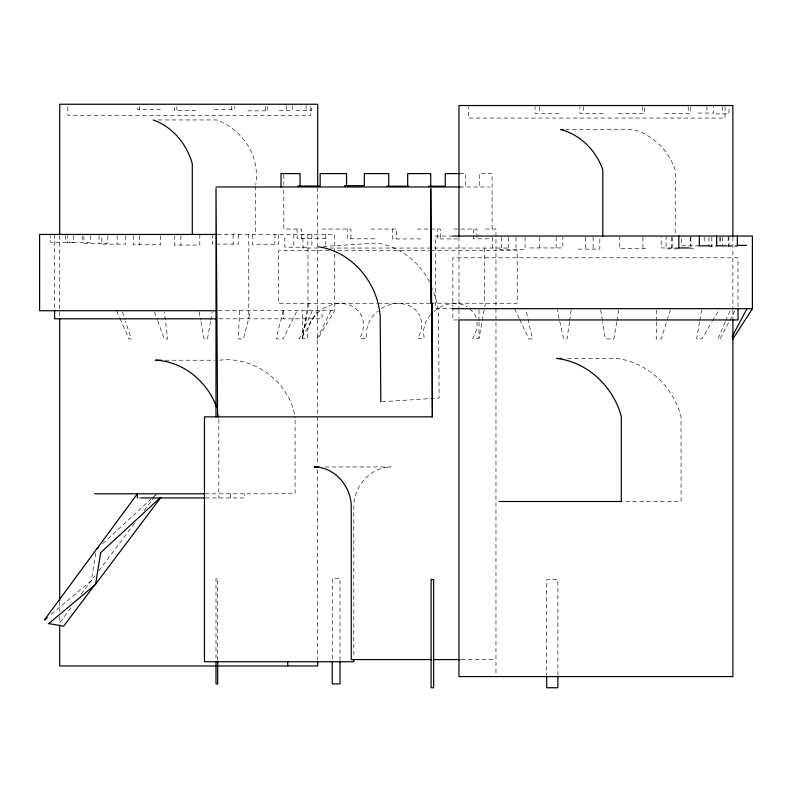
<?xml version="1.0" encoding="UTF-8"?>
<svg xmlns="http://www.w3.org/2000/svg" width="792" height="792" viewBox="0 0 792 792"><rect width="100%" height="100%" fill="white"/><g stroke="black" fill="none" stroke-linecap="round" stroke-linejoin="round"><path stroke-width="0.59" stroke-dasharray="3.96 2.97" d="M656.41 321.998L656.212 338.927L661.231 338.927L670.388 309.85M656.419 320.79L656.548 309.9M239.61 310.712L238.234 338.927L243.431 338.927L250.688 310.712M569.438 321.998L567.062 338.927L563.657 338.927L557.202 309.85M569.616 320.79L571.141 309.9M95.812 553.054L91.357 580.625L49.124 616.018M616.701 321.998L613.909 338.927L605.286 338.927L602.623 321.998M616.899 320.79L618.691 309.9M699.564 321.998L696.623 338.927L701.87 338.927L711.681 322.245M699.772 320.79L701.653 309.9M210.543 321.295L207.454 338.927L204.049 338.927L200.861 321.295M210.751 320.117L212.187 311.88M476.952 322.136A29.096 23.918 -31.5 0 1 472.616 338.323L478.992 338.323L485.437 303.277M309.167 303.277L302.435 338.323L307.989 338.323C302.673 311.028 344.748 289.694 360.805 314.414A30.314 24.918 -31.5 0 1 359.726 338.323L366.755 338.323C364.973 327.789 369.963 316.85 378.576 310.712M283.17 310.712L276.141 338.927L283.17 338.927L297.05 310.712M725.175 322.126L717.948 338.927L720.017 338.927L729.165 321.651M725.66 321.007L730.471 309.811M312.286 310.712L299.277 338.927L301.366 338.927L317.691 310.712M330.907 310.712L316.978 338.927L317.691 338.927L334.749 310.712L334.749 252.905M729.739 320.572L735.461 309.771M712.295 321.205L719.047 309.731M430.551 314.602L425.67 322.136L423.453 330.343L424.126 338.323L417.74 338.323A30.027 24.691 -31.5 0 0 419.077 314.464M70.765 607.969L59.727 622.631L59.727 616.453M81.061 594.297L95.07 575.695M98.782 570.765L134.442 523.403M144.095 510.573L154.499 496.762M155.242 495.772L156.727 493.802M102.693 543.639L151.321 498.782M152.222 497.96L155.826 494.634M434.046 311.573C442.55 303.623 456.845 300.396 467.052 306.87M381.259 308.464C393.06 300.861 411.385 301.356 419.077 314.454M323.205 246.49L376.665 242.995C399.297 246.322 419.305 261.657 429.541 281.942M382.021 401.742L439.124 398.01L438.52 312.325L437.293 303.791L432.65 288.545M160.568 109.662L137.689 109.662L137.689 106.415M214.573 109.662L234.422 109.662L234.422 106.415M279.279 110.405L292.228 110.405L292.228 105.484M295.901 110.306L311.741 110.306L311.741 105.465M195.951 110.514L174.428 110.514L174.428 106.336M247.837 110.831L267.686 110.831L267.686 106.445M698.098 113.068L713.562 113.068L713.562 106.603M559.063 113.385L535.055 113.385L535.055 106.643M603.237 113.385L579.922 113.385L579.922 106.643M618.562 113.494L644.708 113.494L644.708 106.663M664.943 113.494L690.218 113.494L690.218 106.663M715.78 113.909L729.016 113.909L729.016 106.722M158.093 119.948L216.642 119.948C227.67 123.938 237.323 131.323 244.391 140.649C254.42 153.153 258.113 169.141 255.717 184.972M565.547 129.502L633.046 129.502C652.826 134.69 668.755 150.767 675.21 169.993L675.21 234.828M459.924 173.596L465.716 173.596L465.716 186.981M459.746 186.981L489.961 186.981M321.819 229.036L350.925 229.036L350.925 238.808M370.874 229.036L396.495 229.036L396.495 238.917M417.196 229.036L440.312 229.036L440.312 238.917M453.885 229.036L476.933 229.036L476.933 238.808M485.466 229.036L495.97 229.036L495.97 675.358M217.325 234.452L334.749 234.452L334.749 251.678M452.925 236.046L435.679 236.046L435.679 308.692L452.925 308.692M325.849 238.699L297.129 238.699L297.129 229.036M374.725 238.808L347.233 238.808L347.233 229.036M488.803 238.808L473.596 238.808L473.596 229.036M420.809 238.917L392.644 238.917L392.644 229.036M457.697 238.917L437.224 238.917L437.224 229.036M727.996 245.391L737.352 245.391M699.366 245.817L681.566 245.817L681.566 237.273M708.414 245.817L716.651 245.817M708.553 246.243L715.305 246.243M727.68 246.46L737.51 246.46M317.859 248.044L302.92 247.945L302.92 234.452M330.185 248.044L508.414 248.044M529.68 247.945L562.855 247.945L562.855 237.234M678.813 247.945L661.172 247.945L661.172 237.234M645.787 248.47L619.75 248.47L619.75 237.174M677.893 248.797L666.082 248.797L666.082 237.204M689.812 248.797L695.861 248.797M578.16 249.114L599.841 249.114L599.841 237.234M499.039 249.638L525.076 249.638L525.076 237.283M329.195 250.708L278.606 250.708L278.606 303.277L376.735 303.277M337.857 250.708L429.521 250.708M430.64 250.708L517.226 250.708L517.226 303.277L431.293 303.197M377.952 303.277L429.907 303.277M218.404 310.712L334.749 310.712M219.097 318.82L322.027 318.82L322.027 310.712M457.816 319.948L452.866 319.948L452.866 307.771M567.666 358.439L616.433 358.439C647.391 362.003 673.249 386.813 681.061 416.533L681.061 501.494L622.532 501.494M165.231 360.221L214.434 360.221M219.354 360.221C254.618 355.707 290.515 382.803 295.079 417.928M325.126 466.973L390.911 466.973C369.913 467.052 353.578 486.793 353.826 507.118L353.826 658.033M205.316 493.802L295.079 493.802L295.079 419.156M138.61 497.94L141.075 497.94M205.435 497.94L244.758 497.94L244.758 493.802M461.36 659.578L495.97 659.578M470.032 308.543L474.824 314.602A29.096 23.918 -31.5 0 1 476.388 318.78M514.612 308.692L519.186 318.414M519.691 319.493L528.838 338.927L532.422 338.927L525.71 308.692M116.632 310.712L119.582 317.483M120.067 318.612L128.908 338.927L131.195 338.927L125.542 321.295M154.45 311.84L157.311 319.74M157.717 320.869L164.251 338.927L167.617 338.927L164.399 311.939M122.532 311.88L125.166 320.117M199.158 311.88L200.643 320.117M600.732 309.9L602.435 320.79M738.005 306.544L738.005 257.816L452.866 257.816L452.866 306.544M732.887 237.254L732.887 308.692M732.887 309.82L732.887 318.82M728.957 236.046L728.957 245.391M728.185 237.204L728.185 246.46M725.056 106.663L725.056 118.058L468.32 118.058L468.32 106.663M722.393 106.722L722.393 113.909M722.373 237.184L722.373 246.243M720.314 237.204L720.314 244.144M719.819 237.214L719.819 244.223M711.81 237.184L711.81 246.243M708.939 237.273L708.939 245.817M706.939 106.603L706.939 113.068M704.217 237.184L704.217 243.976M690.871 237.204L690.871 248.797M690.565 237.273L690.565 245.817M688.218 106.663L688.218 113.494M672.754 237.234L672.754 247.945M671.685 237.204L671.685 248.797M642.916 237.174L642.916 248.47M642.718 106.663L642.718 113.494M593.129 237.234L593.129 249.114M585.337 237.234L585.337 249.114M583.565 106.643L583.565 113.385M557.875 675.348L557.875 579.506L546.698 579.506L546.698 675.348M556.142 237.234L556.142 247.945M539.768 237.234L539.768 247.945M539.392 106.643L539.392 113.385M515.998 237.283L515.998 249.638M508.414 237.244L508.414 249.638M501.296 237.244L501.296 248.044M492.258 237.244L492.258 248.044M492.079 229.036L492.079 173.596L479.269 173.596L479.269 186.981M484.318 248.044L484.318 303.168M478.992 309.929L478.992 321.037M478.992 322.275L478.992 338.323M458.974 237.254L458.974 308.692M458.974 309.82L458.974 318.82M340.015 660.518L340.015 578.447L332.254 578.447L332.254 660.518M325.799 234.452L325.799 247.945M317.691 187.773L317.691 415.444M317.691 416.681L317.691 464.805M317.691 469.745L317.691 659.795M311.87 234.452L311.87 247.945M310.84 106.484L310.84 115.404L67.815 115.404L67.815 106.484M307.989 248.044L307.989 303.277L302.435 338.323L302.435 310.712M307.811 234.452L307.811 247.203L284.823 247.203L284.823 234.452M306.098 105.465L306.098 110.306M301.455 238.699L301.455 229.036L283.803 229.036L283.803 185.922M293.891 234.452L293.891 247.203M286.585 105.484L286.585 110.405M283.803 174.834L283.803 184.685M283.279 310.712L283.279 318.82M278.566 234.452L278.566 244.223L252.242 244.223L252.242 234.452M274.913 234.452L274.913 244.223M265.488 106.445L265.488 110.831M255.717 186.209L255.717 234.452M248.777 234.452L248.777 318.82M238.273 234.452L238.273 244.124L212.553 244.124L212.553 235.66M233.125 234.452L233.125 244.124M231.412 106.415L231.412 109.662M230.373 493.802L230.373 497.94M218.83 414.256L218.83 417.928M218.83 419.156L218.83 497.94M217.681 660.518L217.681 578.447L215.998 578.447L215.998 660.518M199.812 234.452L199.812 245.075L174.527 245.075L174.527 235.63M180.922 235.63L180.922 245.075M176.893 106.336L176.893 110.514M160.608 235.6L160.608 244.758L133.373 244.758L133.373 235.6M139.372 106.415L139.372 109.662M139.511 235.6L139.511 244.758M125.789 235.66L125.789 244.124L101.891 244.124L101.891 235.66M117.157 235.66L117.157 244.124M107.791 235.57L107.791 243.372L83.903 243.372L83.903 235.57M99.069 235.57L99.069 243.372M90.397 235.62L90.397 242.629L67.31 242.629L67.31 235.62M82.18 235.62L82.18 242.629M73.656 235.59L73.656 242.421L50.708 242.421L50.708 235.59M65.37 235.59L65.37 242.421M59.727 235.689L59.727 309.474M59.727 311.87L59.727 317.661M59.727 601.633L59.727 611.513M54.618 234.452L54.618 309.038"/><path stroke-width="1.19" d="M100.584 553.222L95.555 584.397L48.629 623.72M732.105 336.768L746.965 308.692M732.887 338.927L752.4 308.692L752.4 236.046L452.925 236.046M95.248 584.199L63.627 626.195L48.332 623.512M95.406 584.387L160.776 497.564M96.386 549.45L98.188 547.797M100.287 553.014L160.618 497.356M47.253 617.592L44.431 619.948L137.402 493.802L137.402 497.94M563.092 129.502L560.637 129.502C580.427 134.69 596.356 150.767 602.811 169.993L602.811 236.046M459.924 173.596L445.272 173.596L445.272 186.239L428.611 186.239M344.381 185.704L364.34 185.704L364.34 173.596L388.743 173.596L388.743 186.239M297.871 186.031L320.176 186.031L320.176 173.596L346.54 173.596L346.54 185.704M386.595 186.239L408.652 186.239M215.998 186.981L459.895 186.981M216.919 234.452L39.6 234.452L39.6 310.712L216.087 310.712M737.154 245.391L746.539 245.391M698.821 245.817L708.256 245.817M716.107 245.817L726.848 245.817M678.586 247.945L689.099 247.945M452.925 308.692L752.4 308.692M216.78 318.82L54.618 318.82L54.618 310.256M561.568 358.439L556.687 358.439C587.644 362.003 613.503 386.813 621.314 416.533L621.314 501.494M161.548 360.221L155.39 360.221C182.942 361.251 207.237 381.397 216.464 406.89M432.363 416.849L430.759 188.367L430.759 303.277L432.363 303.277L432.363 416.849L204.465 416.849L204.465 661.746L353.826 661.746L353.826 659.271M319.037 466.973L314.157 466.973C335.155 467.052 351.49 486.793 351.242 507.118L351.242 659.578L431.699 659.578M94.624 493.802L204.217 493.802M141.075 497.94L204.692 497.94M499.089 501.494L621.799 501.494M433.65 659.578L460.132 659.578M318.344 246.807C352.133 251.529 377.665 282.883 380.209 316.137L380.803 401.821M153.222 119.948C172.587 126.859 187.09 144.263 192.298 163.934L192.298 234.452M217.592 416.849L215.998 188.367L215.998 416.849M738.005 308.989L738.005 319.948L458.974 319.948L458.974 676.576L732.887 676.576L732.887 319.948M737.352 236.046L737.352 245.391M732.887 236.046L732.887 105.524L458.974 105.524L458.974 236.046M716.651 236.046L716.651 245.817M699.366 236.046L699.366 245.817M678.813 236.046L678.813 247.945M557.875 676.576L557.875 687.753L546.698 687.753L546.698 676.576M430.739 186.239L430.739 173.596L407.682 173.596L407.682 186.239M340.015 661.746L340.015 683.872L332.254 683.872L332.254 661.746M317.691 186.546L317.691 104.247L59.727 104.247L59.727 234.452M317.691 662.261L317.691 665.963L59.727 665.963L59.727 625.037M300.049 186.031L300.049 173.596L281.021 173.596L281.021 186.981M287.694 661.746L287.694 665.963M217.681 661.746L217.681 683.872L215.998 683.872L215.998 661.746M59.727 318.82L59.727 600.395M433.65 579.506L431.095 579.506L431.095 687.753L433.65 687.753L433.65 579.506"/></g></svg>
